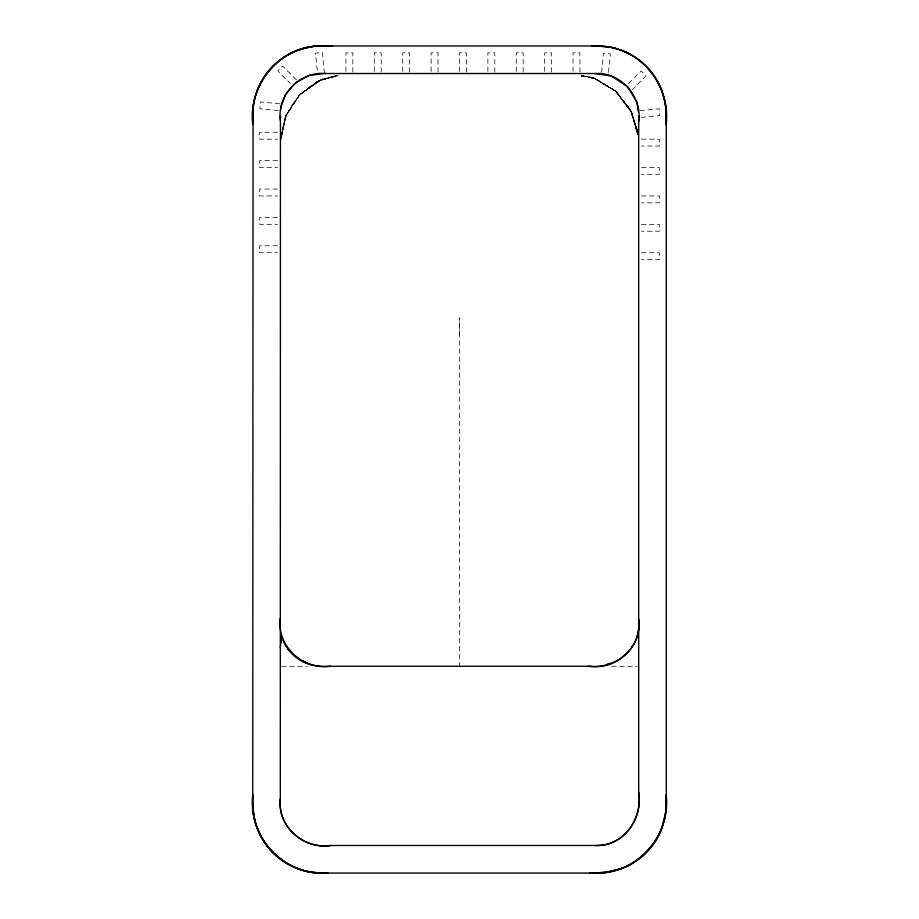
<?xml version="1.0" encoding="UTF-8"?>
<svg xmlns="http://www.w3.org/2000/svg" width="919" height="919" viewBox="0 0 919 919"><rect width="100%" height="100%" fill="white"/><g stroke="black" fill="none" stroke-linecap="round" stroke-linejoin="round"><path stroke-width="0.69" stroke-dasharray="4.59 3.45" d="M601.566 72.348L603.473 53.141L610.331 53.83L608.435 73.026M281.547 136.069L285.947 115.335L299.02 95.323L317.492 81.297L335.963 75.921M281.398 137.368L285.924 115.541M281.524 136.724C283.201 106.753 307.876 78.942 338.008 75.726M280.904 140.193L285.464 116.633L281.524 136.023M280.697 138.815L285.97 115.312L299.341 95.036L322.925 78.735L299.709 94.691L285.752 115.886M281.444 134.392L285.912 115.277L299.571 94.898M284.959 117.701L299.847 94.577L320.524 79.942L319.766 80.355L336.986 75.978M580.946 75.783L595.294 78.46L615.581 91.096L630.549 109.924L637.775 131.681M628.539 83.686L641.209 71.016L646.091 75.886L632.444 89.534M299.709 94.691L320.524 79.942M334.953 76.001L317.492 81.297L299.134 95.231L319.042 80.596L336.136 75.886M335.171 75.921L318.25 80.987L335.917 75.99M336.687 75.898L321.581 79.459L338.02 75.909M639.877 110.659L659.084 108.752L659.762 115.61L640.554 117.517M277.538 132.279L259.618 132.279L259.618 139.171L277.538 139.171M641.462 139.171L659.382 139.171L659.382 146.064L641.462 146.064M277.538 160.664L259.618 160.664L259.618 167.557L277.538 167.557M641.462 167.557L659.382 167.557L659.382 174.449L641.462 174.449M277.538 189.061L259.618 189.061L259.618 195.954L277.538 195.954M641.462 195.954L659.382 195.954L659.382 202.846L641.462 202.846M277.538 217.447L259.618 217.447L259.618 224.339L277.538 224.339M641.462 224.339L659.382 224.339L659.382 231.232L641.462 231.232M277.538 245.832L259.618 245.832L259.618 252.725L277.538 252.725M641.462 252.725L659.382 252.725L659.382 259.618L641.462 259.618M281.719 666.275L307.314 666.275M611.686 666.275L637.281 666.275M279.801 103.79L260.605 101.894L259.916 108.752L279.123 110.659M582.497 75.909L595.133 78.471L581.589 75.76M581.313 75.726L592.399 77.426L615.81 91.257L632.111 113.209L637.418 133.588M581.187 75.863L593.548 77.897L581.233 75.772M581.187 75.898L594.788 78.414M581.658 75.749L595.294 78.46L583.071 75.909M592.399 77.426L615.696 91.234L631.41 111.923L615.592 91.073L595.259 78.494M637.568 133.071L630.641 110.383L615.638 91.176L594.271 78.172L615.638 91.176L630.641 110.383L637.82 132.175L630.4 109.809L615.581 91.096L630.549 109.924M594.271 78.172L615.81 91.257L632.111 113.209L637.51 134.702M296.309 79.781L282.661 66.134L277.791 71.016L290.461 83.686M637.349 130.395L630.4 109.809L637.763 131.762M637.97 134.404L630.962 111.015L637.372 133.646M324.418 73.038L322.385 52.463L315.527 53.141L317.434 72.348M459.5 334.976L459.328 317.779L459.5 666.275M579.946 72.141L579.946 52.842L573.054 52.842L573.054 72.141M551.561 72.141L551.561 52.842L544.668 52.842L544.668 72.141M523.175 72.141L523.175 52.842L516.271 52.842L516.271 72.141M494.778 72.141L494.778 52.842L487.886 52.842L487.886 72.141M466.392 72.141L466.392 52.842L459.5 52.842L459.5 72.141M438.007 72.141L438.007 52.842L431.114 52.842L431.114 72.141M409.621 72.141L409.621 52.842L402.729 52.842L402.729 72.141M381.224 72.141L381.224 52.842L374.332 52.842L374.332 72.141M352.839 72.141L352.839 52.842L345.946 52.842L345.946 72.141"/><path stroke-width="1.38" d="M638.705 792.281C643.013 818.703 623.473 846.767 595.305 845.48M252.725 124.398C247.82 84.169 281.478 44.617 322.58 45.95M252.725 123.157L252.909 110.866A68.948 68.948 0 0 1 260.157 83.801A68.5 68.5 0 0 1 278.331 61.274M666.275 794.694L666.068 807.893A68.822 68.822 0 0 1 606.977 872.257M666.275 795.578C670.939 837.45 633.777 876.646 591.549 873.05M666.011 808.823L666.275 795.716M280.295 120.159C277.09 94.439 300.237 70.935 325.969 73.52M638.705 619.061C642.174 645.575 618.073 669.537 591.687 666.275L326.44 666.275C315.872 666.803 305.051 664.219 296.527 657.763A41.516 41.516 0 0 1 281.846 636.913L280.295 647.401M280.433 115.966L280.295 799.989C277.687 827.41 304.178 849.489 330.714 845.48L596.822 845.48C624.081 845.779 642.714 818.622 638.705 792.936L638.705 115.725M280.777 109.43L280.927 106.822L285.637 94.255M638.705 626.413C638.383 651.95 611.951 669.514 587.827 666.275M286.533 93.21L295.493 82.779L307.991 76.128M607.413 664.138L610.055 663.288M621.554 868.547L606.678 872.315L592.456 873.05M299.812 49.523L311.38 46.823M310.633 75.289L324.533 73.52L594.363 73.52C620.279 71.464 642.312 96.093 638.705 121.584M606.977 872.269L592.652 873.05L322.741 873.05C284.947 873.98 251.427 840.391 252.725 802.551M589.849 873.05L605.426 872.51L622.737 868.202A69.465 69.465 0 0 0 661.956 827.939L665.907 810.937L666.275 796.072L666.275 116.219L665.184 102.744L661.289 89.177A69.005 69.005 0 0 0 607.252 46.72L594.283 45.95M317.227 46.145L329.622 45.95M332.425 45.95L320.076 46.019A69.063 69.063 0 0 0 253.081 108.005L252.725 803.953L253.885 816.21A69.901 69.901 0 0 0 272.656 852.579C284.27 863.492 299.272 871.327 315.332 872.407M322.558 45.95L595.96 45.95L607.183 46.743M331.311 845.48C304.005 849.834 277.251 826.824 280.295 798.772M591.526 45.95L604.415 46.352A69.063 69.063 0 0 1 666.229 113.37L666.275 123.973C670.204 87.822 643.817 51.338 607.172 46.743M327.807 873.05C285.694 876.944 248.107 837.99 252.725 796.13M330.472 666.275C302.983 670.261 276.424 646.195 280.295 618.142M327.555 873.05L313.057 872.441A68.5 68.5 0 0 1 270.025 849.65C256.711 834.441 251.599 814.05 252.725 794.165M317.963 872.613L323.224 873.05M594.225 73.52L611.181 75.944L627.677 86.685L636.959 102.296L638.314 111.727M309.002 664.058L311.415 664.632M303.006 661.083L306.762 662.473M302.73 661.37L306.532 663.173M287.67 648.251L290.565 651.111M288.003 648.998L289.818 651.043M666.206 113.37L666.275 125.168M278.48 61.114A68.948 68.948 0 0 1 317.4 45.984"/></g></svg>
